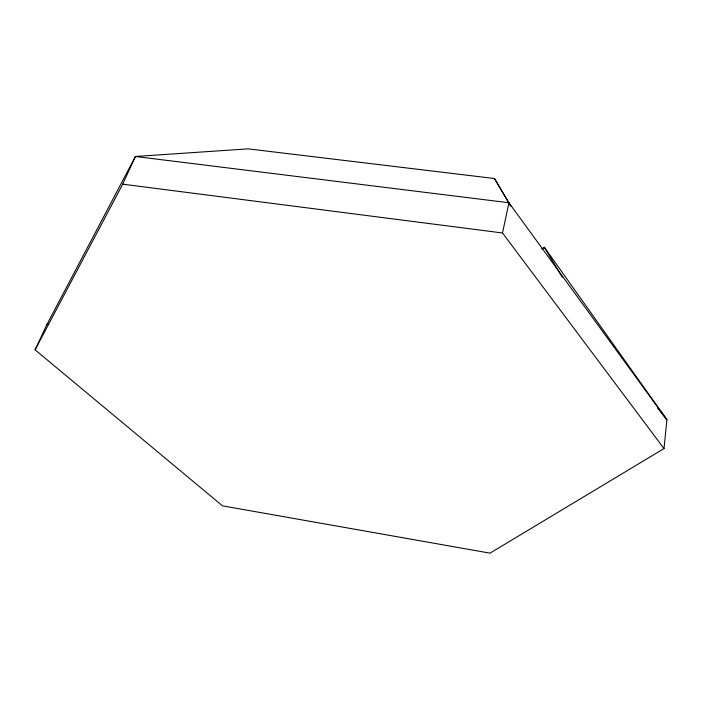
<?xml version="1.0" encoding="UTF-8"?>
<svg xmlns="http://www.w3.org/2000/svg" width="702" height="702" viewBox="0 0 702 702"><rect width="100%" height="100%" fill="white"/><g stroke="black" fill="none" stroke-linecap="round" stroke-linejoin="round"><path stroke-width="1.05" d="M511.109 206.493L494.489 178.527L248.104 148.85L135.416 156.485L46.648 325.026L35.1 349.833L222.508 505.852L490.005 553.15L664.013 448.578L666.9 419.752L544.383 247.288L541.663 249.096M664.013 448.578L502.509 232.976L508.932 202.746L135.416 156.485L122.701 184.178L35.1 349.833M542.769 248.754L544.383 247.288L562.258 277.237M46.648 325.026L48.271 323.569M122.701 184.178L502.509 232.976M657.362 407.757L666.9 419.752L508.932 202.746M494.489 178.527L510.38 205.651"/></g></svg>
